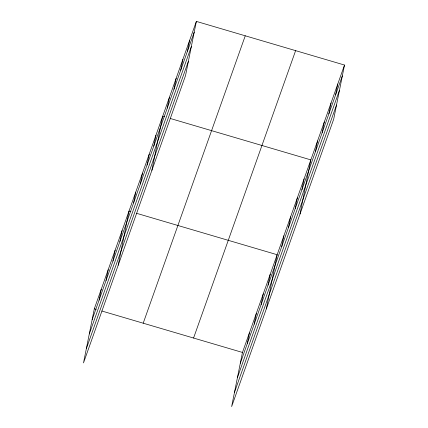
<?xml version="1.0" encoding="UTF-8"?>
<svg xmlns="http://www.w3.org/2000/svg" width="428" height="428" viewBox="0 0 428 428"><rect width="100%" height="100%" fill="white"/><g stroke="black" fill="none" stroke-linecap="round" stroke-linejoin="round"><path stroke-width="0.64" d="M196.366 21.4L94.315 308.797L83.492 362.955L185.543 75.558L196.366 21.4L344.508 65.045L333.685 119.203L231.634 406.6L242.457 352.442L344.508 65.045M99.087 300.119L101.254 289.253M106.026 280.575L108.193 269.71M112.965 261.032L115.137 250.166M119.904 241.488L122.076 230.622M118.192 265.242L129.015 211.079L130.893 211.635M133.579 202.979L135.751 192.113M140.314 184.008L142.487 173.147M147.05 165.042L149.222 154.176M153.786 146.076L155.958 135.211M151.87 170.398L162.694 116.239L164.571 116.796M167.257 108.14L169.424 97.274M173.993 89.168L176.159 78.303M180.728 70.203L182.895 59.337M187.464 51.232L189.631 40.366M247.224 343.764L249.396 332.898M254.162 324.221L256.335 313.355M261.101 304.677L263.274 293.811M268.04 285.134L270.212 274.268M266.328 308.888L277.151 254.724L136.537 213.299M281.715 246.624L283.887 235.758M288.451 227.653L290.623 216.793M295.186 208.687L297.358 197.822M301.922 189.722L304.094 178.856M300.007 214.043L310.83 159.885L170.21 118.454M315.393 151.785L317.565 140.919M322.129 132.814L324.301 121.948M328.865 113.848L331.037 102.982M335.6 94.877L337.772 84.011M92.143 319.663L194.194 32.266M89.292 333.947L191.343 46.55M86.349 348.67L188.4 61.274M143.203 323.199L245.255 35.802M193.568 338.04L295.62 50.643M240.285 363.308L342.336 75.911M237.428 377.592L339.479 90.196M234.485 392.315L336.536 104.919M94.315 308.797L96.198 309.348M101.837 311.012L242.457 352.442"/></g></svg>
